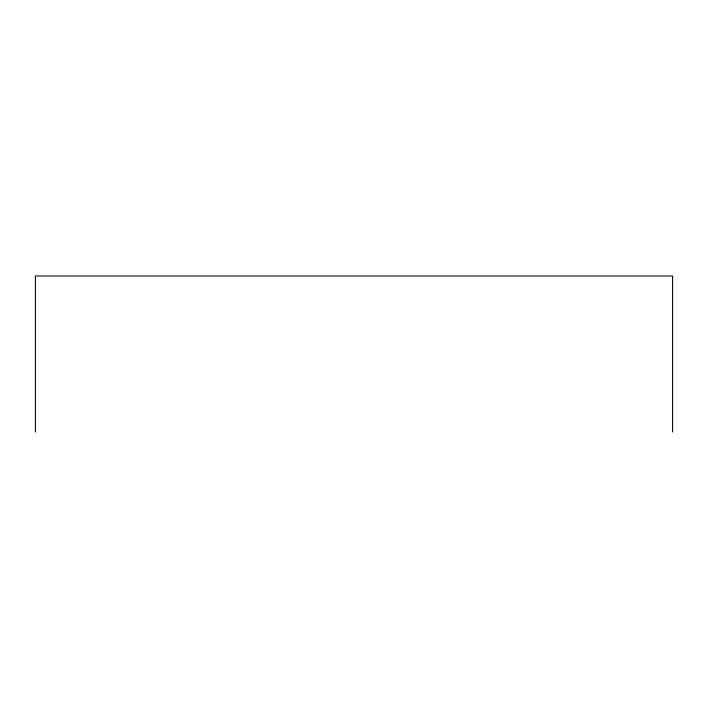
<?xml version="1.0" encoding="UTF-8"?>
<svg xmlns="http://www.w3.org/2000/svg" width="708" height="708" viewBox="0 0 708 708"><rect width="100%" height="100%" fill="white"/><g stroke="black" fill="none" stroke-linecap="round" stroke-linejoin="round"><path stroke-width="1.06" d="M672.6 432.013L672.6 275.987L35.4 275.987L35.4 432.013"/></g></svg>
